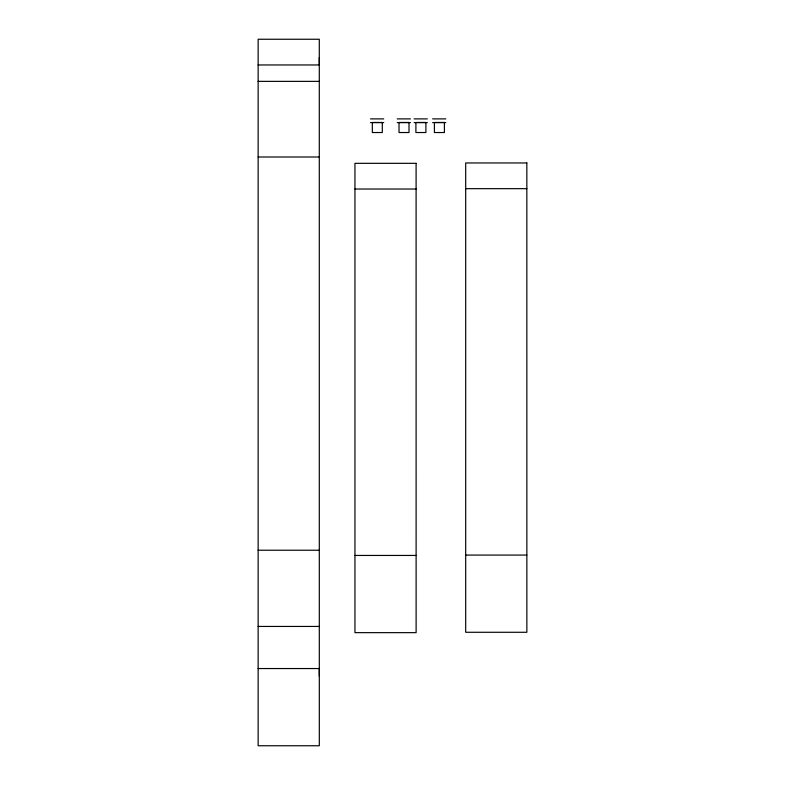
<?xml version="1.0" encoding="UTF-8"?>
<svg xmlns="http://www.w3.org/2000/svg" width="785" height="785" viewBox="0 0 785 785"><rect width="100%" height="100%" fill="white"/><g stroke="black" fill="none" stroke-linecap="round" stroke-linejoin="round"><path stroke-width="1.18" d="M319.309 676.199L319.289 57.57M258.137 64.959L319.289 64.959L319.289 39.25L258.137 39.25L258.137 745.75L319.309 745.75L319.309 668.545L258.137 668.545M258.137 81.365L319.269 81.365M370.53 118.888L383.757 118.888M397.22 118.888L410.457 118.888M414.107 118.888L427.334 118.888M432.623 118.888L445.851 118.888M370.53 122.588L383.757 122.588M397.22 122.588L410.457 122.588M414.107 122.588L427.334 122.588M432.623 122.588L445.851 122.588M258.137 157L319.269 157M465.691 188.665L526.843 188.665M354.948 189.028L416.099 189.028M258.137 550.226L319.269 550.226M465.691 555.073L526.863 555.073M354.948 555.446L416.119 555.446M258.137 626.44L319.269 626.44M382.305 122.47L372.325 122.47L372.325 132.528L382.305 132.528L382.305 122.47M409.005 122.47L399.025 122.47L399.025 132.528L409.005 132.528L409.005 122.47M425.892 122.47L415.903 122.47L415.903 132.528L425.892 132.528L425.892 122.47M444.408 122.47L434.419 122.47L434.419 132.528L444.408 132.528L444.408 122.47M526.843 162.956L465.691 162.956L465.691 632.278L526.863 632.278L526.843 162.956M416.099 163.329L354.948 163.329L354.948 632.651L416.119 632.651L416.099 163.329"/></g></svg>
